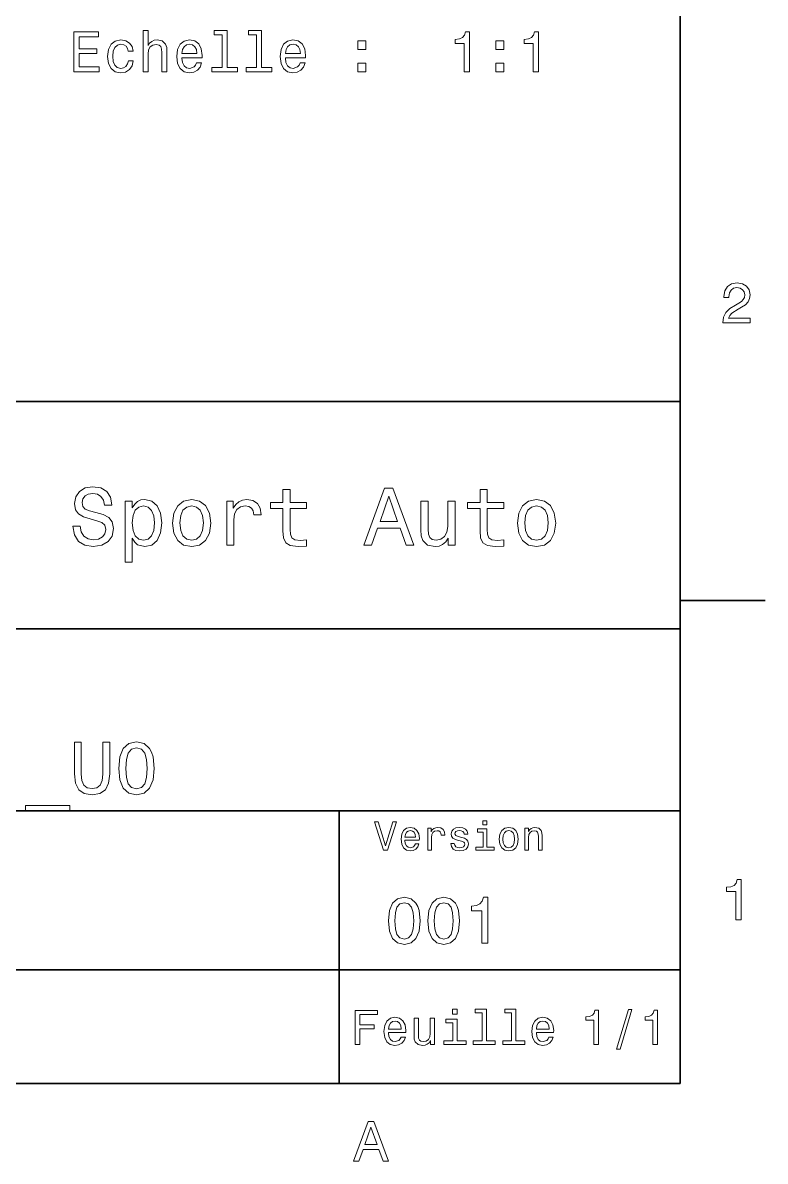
# Model space of a CAD drawing. Extents: x 0 to 297, y 0 to 210.
# Drawn here: x 229.2 to 294.5, y 3.2 to 103.3 of the extents above; entities that cross this region are included whole.
import ezdxf

# ---------------------------------------------------------------- set-up
doc = ezdxf.new("R2010")
doc.units = 0

msp = doc.modelspace()

# ---------------------------------------------------------------- linework, layer by layer
at = {"color": 7, "lineweight": 35}
for p, q in [((287, 10), (287, 200)), ((97, 70), (287, 70)), ((287, 70), (287, 10)), ((162, 50), (287, 50)), ((162, 34), (287, 34)), ((257, 10), (257, 34)), ((162, 20), (287, 20)), ((10, 10), (287, 10)), ((97, 10), (287, 10))]:
    msp.add_line(p, q, dxfattribs=at)
at = {"color": 7, "lineweight": 35, "ltscale": 0.1875}
msp.add_line((287, 52.5), (294.5, 52.5), dxfattribs=at)
at = {"color": 7, "lineweight": 13}
for points in [[(233.649231, 99.016754), (235.86824, 99.016754), (235.86824, 99.440384), (234.113205, 99.440384), (234.113205, 100.625542), (235.676605, 100.625542), (235.676605, 101.044128), (234.113205, 101.044128), (234.113205, 102.093124), (235.827896, 102.093124), (235.827896, 102.516754), (233.649231, 102.516754)], [(239.736404, 99.016754), (240.180206, 99.016754), (240.180206, 100.580154), (240.225601, 100.938225), (240.371841, 101.20047), (240.598801, 101.361855), (240.901382, 101.422371), (241.143463, 101.371941), (241.294754, 101.235771), (241.370407, 101.008827), (241.39563, 100.706238), (241.39563, 99.016754), (241.839432, 99.016754), (241.839432, 100.797012), (241.81926, 101.155083), (241.72847, 101.452637), (241.430923, 101.724968), (240.966949, 101.820786), (240.714783, 101.785484), (240.497925, 101.689667), (240.316376, 101.538368), (240.180206, 101.331596), (240.180206, 102.637794), (239.736404, 102.637794)], [(246.69101, 102.264595), (246.69101, 99.389954), (245.778183, 99.389954), (245.778183, 99.016754), (248.042603, 99.016754), (248.042603, 99.389954), (247.134811, 99.389954), (247.134811, 102.637794), (245.995041, 102.637794), (245.995041, 102.264595)], [(249.727036, 102.264595), (249.727036, 99.389954), (248.814209, 99.389954), (248.814209, 99.016754), (251.078613, 99.016754), (251.078613, 99.389954), (250.170837, 99.389954), (250.170837, 102.637794), (249.031067, 102.637794), (249.031067, 102.264595)], [(268.013794, 99.016754), (268.472717, 99.016754), (268.472717, 102.541969), (268.129761, 102.541969), (268.039001, 102.234337), (267.857422, 102.027557), (267.580048, 101.906525), (267.196777, 101.86618), (267.196777, 101.50811), (268.013794, 101.50811)], [(274.085815, 99.016754), (274.544739, 99.016754), (274.544739, 102.541969), (274.201813, 102.541969), (274.111023, 102.234337), (273.929474, 102.027557), (273.6521, 101.906525), (273.268829, 101.86618), (273.268829, 101.50811), (274.085815, 101.50811)], [(238.425156, 100.827271), (238.863922, 100.827271), (238.773148, 101.230728), (238.55629, 101.548454), (238.218384, 101.74514), (237.779633, 101.820786), (237.295486, 101.719925), (236.927322, 101.4375), (236.695343, 100.978569), (236.614639, 100.363297), (236.690292, 99.753067), (236.917236, 99.299171), (237.275299, 99.016754), (237.764496, 98.920937), (238.198212, 98.996582), (238.536118, 99.208397), (238.768097, 99.541252), (238.868973, 99.985054), (238.445343, 99.985054), (238.36969, 99.702637), (238.22847, 99.490814), (238.026749, 99.359695), (237.779633, 99.319351), (237.472, 99.384911), (237.250092, 99.586639), (237.113922, 99.914452), (237.068527, 100.378426), (237.113922, 100.832314), (237.255127, 101.160126), (237.482086, 101.361855), (237.779633, 101.432457), (238.04187, 101.38707), (238.238556, 101.27108), (238.36969, 101.079437)], [(243.160751, 100.242256), (244.935974, 100.242256), (244.94101, 100.449028), (244.860321, 101.028999), (244.638412, 101.462723), (244.2854, 101.724968), (243.816376, 101.820786), (243.357437, 101.719925), (243.00441, 101.4375), (242.777466, 100.978569), (242.696777, 100.373383), (242.77243, 99.753067), (242.999374, 99.299171), (243.347351, 99.016754), (243.801239, 98.920937), (244.194611, 98.986496), (244.51738, 99.157967), (244.75441, 99.430298), (244.890579, 99.793411), (244.451813, 99.793411), (244.361038, 99.591682), (244.229919, 99.440384), (243.85672, 99.319351), (243.56926, 99.374825), (243.352402, 99.551338), (243.211182, 99.838799), (243.160751, 100.227127)], [(243.160751, 100.615456), (243.216232, 100.96344), (243.352402, 101.220642), (243.559174, 101.376984), (243.831497, 101.432457), (244.098801, 101.376984), (244.305573, 101.220642), (244.431641, 100.96344), (244.477036, 100.615456)], [(252.268829, 100.242256), (254.044037, 100.242256), (254.049088, 100.449028), (253.968384, 101.028999), (253.74649, 101.462723), (253.393463, 101.724968), (252.924438, 101.820786), (252.465515, 101.719925), (252.112488, 101.4375), (251.885544, 100.978569), (251.80484, 100.373383), (251.880493, 99.753067), (252.107437, 99.299171), (252.455429, 99.016754), (252.909317, 98.920937), (253.302689, 98.986496), (253.625458, 99.157967), (253.862488, 99.430298), (253.998657, 99.793411), (253.559891, 99.793411), (253.469116, 99.591682), (253.337982, 99.440384), (252.964783, 99.319351), (252.677322, 99.374825), (252.460464, 99.551338), (252.31926, 99.838799), (252.268829, 100.227127)], [(252.268829, 100.615456), (252.324295, 100.96344), (252.460464, 101.220642), (252.667236, 101.376984), (252.939575, 101.432457), (253.206863, 101.376984), (253.413635, 101.220642), (253.539719, 100.96344), (253.585114, 100.615456)], [(258.648499, 100.973526), (259.344482, 100.973526), (259.344482, 101.724968), (258.648499, 101.724968)], [(270.792603, 100.973526), (271.488556, 100.973526), (271.488556, 101.724968), (270.792603, 101.724968)], [(258.648499, 99.016754), (259.344482, 99.016754), (259.344482, 99.768196), (258.648499, 99.768196)], [(270.792603, 99.016754), (271.488556, 99.016754), (271.488556, 99.768196), (270.792603, 99.768196)], [(290.76947, 76.916786), (293.175079, 76.916786), (293.175079, 77.350502), (291.273773, 77.350502), (291.3797, 77.587532), (291.561249, 77.784218), (292.121033, 78.142288), (292.418579, 78.293587), (292.751434, 78.510445), (292.988464, 78.762604), (293.124634, 79.060158), (293.175079, 79.398056), (293.089355, 79.821686), (292.852325, 80.154541), (292.489197, 80.366356), (292.020172, 80.442001), (291.536041, 80.35627), (291.167877, 80.119232), (290.930847, 79.740997), (290.850159, 79.241714), (290.850159, 79.171112), (291.309082, 79.171112), (291.309082, 79.211456), (291.354462, 79.554398), (291.490631, 79.806557), (291.707489, 79.967941), (291.994965, 80.023415), (292.287476, 79.972984), (292.504333, 79.846901), (292.645538, 79.650215), (292.695984, 79.403099), (292.660675, 79.171112), (292.56485, 78.974426), (292.403473, 78.802956), (292.181549, 78.651657), (291.884003, 78.490273), (291.389771, 78.177589), (291.041779, 77.844742), (290.835022, 77.441284), (290.76947, 76.931915)], [(234.20462, 59.030979), (233.548996, 59.030979), (233.693085, 58.267288), (234.053314, 57.70533), (234.608078, 57.366714), (235.357361, 57.244236), (236.099426, 57.359509), (236.654175, 57.67651), (237.007202, 58.17363), (237.136902, 58.82925), (237.028824, 59.420029), (236.726227, 59.801872), (236.236313, 60.054031), (235.580704, 60.241352), (235.018738, 60.378242), (234.651306, 60.536743), (234.442368, 60.767288), (234.377533, 61.127522), (234.442368, 61.451729), (234.629684, 61.696686), (234.917877, 61.862389), (235.314133, 61.920029), (235.71759, 61.84798), (236.034592, 61.653458), (236.24353, 61.32925), (236.344391, 60.889767), (237, 60.889767), (237, 60.904179), (236.884735, 61.581409), (236.546112, 62.085732), (236.01297, 62.402737), (235.292511, 62.510807), (234.644104, 62.402737), (234.139771, 62.100143), (233.815567, 61.631844), (233.700287, 61.026657), (233.793961, 60.486309), (234.067734, 60.118874), (234.5, 59.873917), (235.09079, 59.6866), (235.674362, 59.520893), (236.113831, 59.362389), (236.380402, 59.131844), (236.47406, 58.757202), (236.387619, 58.375359), (236.164276, 58.087173), (235.825653, 57.907059), (235.386169, 57.849422), (234.896255, 57.928673), (234.521622, 58.159222), (234.283875, 58.533859)], [(252.05043, 60.579971), (252.05043, 58.64193), (252.093658, 58.015129), (252.29538, 57.582851), (252.698853, 57.330688), (253.383286, 57.244236), (254.132568, 57.280258), (254.132568, 57.827808), (253.585022, 57.78458), (253.087891, 57.842216), (252.82132, 58.022331), (252.706055, 58.324928), (252.684448, 58.75), (252.684448, 60.579971), (254.132568, 60.579971), (254.132568, 61.120316), (252.684448, 61.120316), (252.684448, 62.251438), (252.05043, 62.251438), (252.05043, 61.120316), (250.955322, 61.120316), (250.955322, 60.579971)], [(259.175781, 57.381123), (259.838623, 57.381123), (260.364563, 58.850864), (262.360229, 58.850864), (262.886169, 57.381123), (263.563416, 57.381123), (261.733429, 62.388329), (260.998566, 62.388329)], [(269.399109, 60.579971), (269.399109, 58.64193), (269.442352, 58.015129), (269.644073, 57.582851), (270.047546, 57.330688), (270.731995, 57.244236), (271.481262, 57.280258), (271.481262, 57.827808), (270.933716, 57.78458), (270.436584, 57.842216), (270.170013, 58.022331), (270.054749, 58.324928), (270.033142, 58.75), (270.033142, 60.579971), (271.481262, 60.579971), (271.481262, 61.120316), (270.033142, 61.120316), (270.033142, 62.251438), (269.399109, 62.251438), (269.399109, 61.120316), (268.304016, 61.120316), (268.304016, 60.579971)], [(238.786743, 60.652016), (238.786743, 61.25), (238.15274, 61.25), (238.15274, 55.882565), (238.786743, 55.882565), (238.786743, 57.971901), (239.010101, 57.633286), (239.262253, 57.409943), (239.896271, 57.244236), (240.50145, 57.381123), (240.976959, 57.791786), (241.286743, 58.440201), (241.402023, 59.319164), (241.286743, 60.190922), (240.976959, 60.839336), (240.50145, 61.242794), (239.896271, 61.386887), (239.550446, 61.343658), (239.255051, 61.206772), (239.002899, 60.976223)], [(242.338623, 59.311958), (242.453888, 58.432995), (242.785309, 57.78458), (243.311249, 57.381123), (244.017303, 57.244236), (244.716141, 57.381123), (245.242081, 57.777374), (245.573486, 58.425793), (245.695969, 59.311958), (245.573486, 60.190922), (245.242081, 60.846542), (244.716141, 61.242794), (244.017303, 61.386887), (243.311249, 61.242794), (242.785309, 60.839336), (242.453888, 60.190922)], [(247.100861, 57.381123), (247.734863, 57.381123), (247.734863, 59.592937), (247.799713, 60.12608), (247.994232, 60.507923), (248.311249, 60.738472), (248.736313, 60.817722), (249.053314, 60.767288), (249.291077, 60.623199), (249.435165, 60.378242), (249.485596, 60.046829), (250.126801, 60.046829), (250.040344, 60.630402), (249.802597, 61.048271), (249.406342, 61.30043), (248.865997, 61.386887), (248.498566, 61.32925), (248.181549, 61.185158), (247.900574, 60.940201), (247.677246, 60.608788), (247.677246, 61.25), (247.100861, 61.25)], [(260.595093, 59.463257), (261.365997, 61.667866), (262.136902, 59.463257)], [(267.194519, 61.25), (266.560516, 61.25), (266.560516, 59.016571), (266.488464, 58.497837), (266.279541, 58.123196), (265.955322, 57.892651), (265.530243, 57.820602), (265.19165, 57.878242), (264.975494, 58.051151), (264.853027, 58.346542), (264.824219, 58.764408), (264.824219, 61.25), (264.190186, 61.25), (264.190186, 58.706772), (264.211792, 58.195244), (264.348694, 57.770172), (264.766571, 57.381123), (265.436584, 57.244236), (265.796814, 57.294666), (266.106628, 57.424351), (266.373199, 57.647694), (266.589325, 57.971901), (266.589325, 57.381123), (267.194519, 57.381123)], [(272.698853, 59.311958), (272.814117, 58.432995), (273.145508, 57.78458), (273.671448, 57.381123), (274.377502, 57.244236), (275.076355, 57.381123), (275.602295, 57.777374), (275.933716, 58.425793), (276.056183, 59.311958), (275.933716, 60.190922), (275.602295, 60.846542), (275.076355, 61.242794), (274.377502, 61.386887), (273.671448, 61.242794), (273.145508, 60.839336), (272.814117, 60.190922)], [(239.788193, 57.8134), (239.363129, 57.907059), (239.053314, 58.195244), (238.858795, 58.663544), (238.793945, 59.319164), (238.858795, 59.967579), (239.053314, 60.435879), (239.363129, 60.716858), (239.788193, 60.817722), (240.177246, 60.716858), (240.48703, 60.428673), (240.681564, 59.960373), (240.753601, 59.319164), (240.681564, 58.67075), (240.48703, 58.195244), (240.177246, 57.907059)], [(242.98703, 59.319164), (243.05188, 59.967579), (243.253601, 60.435879), (243.57782, 60.72406), (244.017303, 60.824928), (244.449585, 60.72406), (244.773773, 60.443081), (244.97551, 59.967579), (245.047546, 59.319164), (244.97551, 58.663544), (244.773773, 58.188038), (244.449585, 57.899853), (244.017303, 57.806194), (243.57782, 57.899853), (243.253601, 58.188038), (243.05188, 58.663544)], [(273.34726, 59.319164), (273.412109, 59.967579), (273.613831, 60.435879), (273.938019, 60.72406), (274.377502, 60.824928), (274.809784, 60.72406), (275.134003, 60.443081), (275.335724, 59.967579), (275.407776, 59.319164), (275.335724, 58.663544), (275.134003, 58.188038), (274.809784, 57.899853), (274.377502, 57.806194), (273.938019, 57.899853), (273.613831, 58.188038), (273.412109, 58.663544)], [(233.708939, 37.242073), (233.799713, 36.431557), (234.085022, 35.854465), (234.56485, 35.523773), (235.258652, 35.407059), (235.945969, 35.523773), (236.425797, 35.854465), (236.71109, 36.425072), (236.808365, 37.242073), (236.808365, 40.030258), (236.205338, 40.030258), (236.205338, 37.209652), (236.146973, 36.658501), (235.971909, 36.262966), (235.67363, 36.029537), (235.258652, 35.951729), (234.830688, 36.029537), (234.532425, 36.262966), (234.357346, 36.652016), (234.305481, 37.209652), (234.305481, 40.030258), (233.708939, 40.030258)], [(237.599426, 37.728386), (237.696686, 36.710373), (238.00145, 35.98415), (238.487762, 35.543228), (239.162109, 35.400574), (239.829971, 35.543228), (240.316284, 35.98415), (240.614563, 36.710373), (240.718307, 37.728386), (240.614563, 38.739914), (240.491364, 39.14193), (240.316284, 39.472622), (239.829971, 39.913544), (239.162109, 40.062679), (238.487762, 39.913544), (238.00145, 39.466137), (237.696686, 38.739914)], [(238.221909, 37.728386), (238.273773, 38.512966), (238.435883, 39.077087), (238.727661, 39.40778), (239.162109, 39.524494), (239.590057, 39.40778), (239.881851, 39.077087), (240.043945, 38.512966), (240.095825, 37.728386), (240.043945, 36.937317), (239.881851, 36.373199), (239.590057, 36.042507), (239.162109, 35.932274), (238.727661, 36.042507), (238.435883, 36.373199), (238.273773, 36.937317)], [(229.403458, 34.453888), (229.403458, 34), (233.306915, 34), (233.306915, 34.453888)], [(269.992798, 33.117435), (269.657776, 33.117435), (269.657776, 32.757202), (269.992798, 32.757202)], [(261.71109, 33.03458), (261.08429, 30.905619), (260.439484, 33.03458), (260.09726, 33.03458), (260.904175, 30.530979), (261.264404, 30.530979), (262.053314, 33.03458)], [(262.784576, 31.40634), (264.052582, 31.40634), (264.056183, 31.554033), (263.998566, 31.9683), (263.840057, 32.278099), (263.587891, 32.465416), (263.252869, 32.533859), (262.925079, 32.461815), (262.672913, 32.260086), (262.510803, 31.932276), (262.453156, 31.5), (262.507202, 31.056915), (262.669312, 30.732708), (262.917877, 30.530979), (263.242065, 30.462536), (263.523041, 30.509365), (263.753601, 30.631844), (263.922913, 30.826368), (264.020172, 31.085733), (263.706787, 31.085733), (263.641937, 30.941643), (263.548279, 30.833572), (263.281708, 30.747118), (263.076355, 30.786743), (262.921478, 30.912823), (262.820618, 31.118155), (262.784576, 31.395533)], [(262.784576, 31.672911), (262.824219, 31.921469), (262.921478, 32.105186), (263.069153, 32.216858), (263.263702, 32.256485), (263.45462, 32.216858), (263.602295, 32.105186), (263.692352, 31.921469), (263.724792, 31.672911)], [(264.794678, 30.530979), (265.111664, 30.530979), (265.111664, 31.636887), (265.144104, 31.903458), (265.241364, 32.094379), (265.399841, 32.209652), (265.612396, 32.249279), (265.770905, 32.224064), (265.889771, 32.152016), (265.961823, 32.029537), (265.98703, 31.863832), (266.307648, 31.863832), (266.264404, 32.155621), (266.145538, 32.364552), (265.947418, 32.490635), (265.677246, 32.533859), (265.49353, 32.505043), (265.335022, 32.432995), (265.194519, 32.310516), (265.082855, 32.144814), (265.082855, 32.465416), (264.794678, 32.465416)], [(267.791779, 31.658501), (267.485596, 31.730547), (267.258636, 31.8134), (267.182983, 31.982708), (267.20462, 32.101585), (267.280273, 32.188038), (267.40274, 32.242073), (267.579254, 32.263687), (267.748566, 32.242073), (267.881836, 32.177231), (267.968292, 32.079971), (268.004333, 31.950287), (268.314117, 31.950287), (268.314117, 31.957493), (268.260101, 32.191643), (268.112396, 32.375359), (267.881836, 32.490635), (267.579254, 32.533859), (267.273041, 32.490635), (267.049713, 32.371758), (266.90921, 32.195244), (266.865997, 31.971901), (266.898407, 31.755764), (266.999268, 31.604465), (267.164978, 31.496397), (267.406342, 31.420748), (267.759369, 31.334293), (267.975494, 31.244236), (268.033142, 31.17219), (268.054749, 31.064121), (268.022339, 30.930836), (267.935883, 30.829971), (267.79538, 30.765129), (267.608063, 30.743515), (267.409943, 30.765129), (267.265839, 30.840778), (267.168579, 30.963255), (267.128967, 31.132565), (266.822754, 31.132565), (266.873199, 30.844379), (267.020905, 30.635447), (267.255035, 30.509365), (267.579254, 30.462536), (267.917877, 30.509365), (268.166412, 30.635447), (268.317719, 30.837175), (268.371765, 31.100143), (268.332123, 31.327089), (268.220459, 31.481987), (268.036743, 31.582851)], [(269.981995, 30.79755), (269.981995, 32.400574), (269.167877, 32.400574), (269.167877, 32.130402), (269.664978, 32.130402), (269.664978, 30.79755), (269.016571, 30.79755), (269.016571, 30.530979), (270.637604, 30.530979), (270.637604, 30.79755)], [(271.087891, 31.496397), (271.145538, 31.056915), (271.311249, 30.732708), (271.574219, 30.530979), (271.927246, 30.462536), (272.276672, 30.530979), (272.539612, 30.729107), (272.705322, 31.053314), (272.766571, 31.496397), (272.705322, 31.935879), (272.539612, 32.263687), (272.276672, 32.461815), (271.927246, 32.533859), (271.574219, 32.461815), (271.311249, 32.260086), (271.145538, 31.935879)], [(271.412109, 31.5), (271.444519, 31.824207), (271.54538, 32.058357), (271.707489, 32.20245), (271.927246, 32.25288), (272.143372, 32.20245), (272.305481, 32.061958), (272.406342, 31.824207), (272.442352, 31.5), (272.406342, 31.17219), (272.305481, 30.934437), (272.143372, 30.790344), (271.927246, 30.743515), (271.707489, 30.790344), (271.54538, 30.934437), (271.444519, 31.17219)], [(273.350159, 30.530979), (273.667145, 30.530979), (273.667145, 31.647694), (273.699554, 31.903458), (273.804047, 32.090778), (273.966125, 32.206051), (274.182281, 32.249279), (274.355194, 32.213257), (274.463257, 32.115993), (274.517303, 31.95389), (274.535309, 31.737751), (274.535309, 30.530979), (274.852295, 30.530979), (274.852295, 31.802593), (274.837891, 32.058357), (274.773041, 32.270893), (274.560516, 32.465416), (274.229095, 32.533859), (274.04538, 32.508644), (273.890503, 32.440201), (273.757202, 32.324928), (273.65274, 32.170029), (273.65274, 32.465416), (273.350159, 32.465416)], [(291.909241, 24.416786), (292.368164, 24.416786), (292.368164, 27.942001), (292.025208, 27.942001), (291.934448, 27.634365), (291.752899, 27.427593), (291.475525, 27.306557), (291.092224, 27.266211), (291.092224, 26.90814), (291.909241, 26.90814)], [(261.345825, 24.314121), (261.432281, 23.409224), (261.703156, 22.763689), (262.135437, 22.371759), (262.734863, 22.244957), (263.328522, 22.371759), (263.760803, 22.763689), (264.02594, 23.409224), (264.118164, 24.314121), (264.02594, 25.213257), (263.916412, 25.570606), (263.760803, 25.864553), (263.328522, 26.256485), (262.734863, 26.38905), (262.135437, 26.256485), (261.703156, 25.858791), (261.432281, 25.213257)], [(264.815552, 24.314121), (264.902008, 23.409224), (265.172913, 22.763689), (265.605194, 22.371759), (266.20462, 22.244957), (266.798279, 22.371759), (267.23056, 22.763689), (267.495667, 23.409224), (267.587891, 24.314121), (267.495667, 25.213257), (267.386169, 25.570606), (267.23056, 25.864553), (266.798279, 26.256485), (266.20462, 26.38905), (265.605194, 26.256485), (265.172913, 25.858791), (264.902008, 25.213257)], [(269.570618, 22.360231), (270.095093, 22.360231), (270.095093, 26.38905), (269.703156, 26.38905), (269.599426, 26.037464), (269.391937, 25.801153), (269.074921, 25.662825), (268.636902, 25.616714), (268.636902, 25.207493), (269.570618, 25.207493)], [(261.899139, 24.314121), (261.945251, 25.011528), (262.089325, 25.51297), (262.348694, 25.806917), (262.734863, 25.910664), (263.115265, 25.806917), (263.374634, 25.51297), (263.518738, 25.011528), (263.56485, 24.314121), (263.518738, 23.610952), (263.374634, 23.10951), (263.115265, 22.815563), (262.734863, 22.717581), (262.348694, 22.815563), (262.089325, 23.10951), (261.945251, 23.610952)], [(265.368866, 24.314121), (265.414978, 25.011528), (265.559082, 25.51297), (265.818451, 25.806917), (266.20462, 25.910664), (266.585022, 25.806917), (266.844391, 25.51297), (266.988464, 25.011528), (267.034576, 24.314121), (266.988464, 23.610952), (266.844391, 23.10951), (266.585022, 22.815563), (266.20462, 22.717581), (265.818451, 22.815563), (265.559082, 23.10951), (265.414978, 23.610952)], [(258.414978, 13.428675), (258.817017, 13.428675), (258.817017, 14.807637), (260.079254, 14.807637), (260.079254, 15.166427), (258.817017, 15.166427), (258.817017, 16.065563), (260.368866, 16.065563), (260.368866, 16.428675), (258.414978, 16.428675)], [(267.389038, 16.532421), (266.98703, 16.532421), (266.98703, 16.100145), (267.389038, 16.100145)], [(269.572052, 16.212536), (269.572052, 13.748559), (268.789612, 13.748559), (268.789612, 13.428675), (270.73056, 13.428675), (270.73056, 13.748559), (269.952454, 13.748559), (269.952454, 16.532421), (268.975494, 16.532421), (268.975494, 16.212536)], [(272.174347, 16.212536), (272.174347, 13.748559), (271.391937, 13.748559), (271.391937, 13.428675), (273.332855, 13.428675), (273.332855, 13.748559), (272.554749, 13.748559), (272.554749, 16.532421), (271.57782, 16.532421), (271.57782, 16.212536)], [(279.416443, 13.428675), (279.809814, 13.428675), (279.809814, 16.450289), (279.515839, 16.450289), (279.438049, 16.1866), (279.28241, 16.009367), (279.044678, 15.905621), (278.716125, 15.871038), (278.716125, 15.564121), (279.416443, 15.564121)], [(281.42218, 13.026657), (281.720459, 13.026657), (282.766571, 16.510807), (282.463989, 16.510807)], [(284.621033, 13.428675), (285.014404, 13.428675), (285.014404, 16.450289), (284.720459, 16.450289), (284.642639, 16.1866), (284.48703, 16.009367), (284.249268, 15.905621), (283.920746, 15.871038), (283.920746, 15.564121), (284.621033, 15.564121)], [(261.341492, 14.479107), (262.863098, 14.479107), (262.867432, 14.656341), (262.798279, 15.153459), (262.608063, 15.525217), (262.305481, 15.75), (261.903473, 15.832133), (261.510101, 15.745678), (261.207489, 15.503603), (261.01297, 15.110231), (260.943817, 14.591499), (261.008636, 14.059798), (261.203156, 13.67075), (261.501434, 13.428675), (261.890503, 13.346542), (262.227661, 13.402739), (262.504333, 13.549712), (262.707489, 13.783141), (262.824219, 14.09438), (262.44812, 14.09438), (262.370331, 13.92147), (262.257935, 13.791787), (261.938049, 13.688041), (261.69165, 13.735591), (261.505768, 13.886888), (261.384735, 14.133286), (261.341492, 14.466139)], [(261.341492, 14.798992), (261.389038, 15.097262), (261.505768, 15.317724), (261.682983, 15.45173), (261.916412, 15.49928), (262.145538, 15.45173), (262.322754, 15.317724), (262.430847, 15.097262), (262.469727, 14.798992)], [(265.400574, 15.75), (265.020172, 15.75), (265.020172, 14.409943), (264.976959, 14.098703), (264.851593, 13.873919), (264.657074, 13.735591), (264.402008, 13.692364), (264.198853, 13.726946), (264.069153, 13.830692), (263.995667, 14.007925), (263.978394, 14.258646), (263.978394, 15.75), (263.597992, 15.75), (263.597992, 14.224064), (263.610962, 13.917148), (263.693085, 13.662104), (263.943817, 13.428675), (264.345825, 13.346542), (264.561951, 13.376801), (264.747833, 13.454611), (264.907776, 13.588617), (265.037476, 13.783141), (265.037476, 13.428675), (265.400574, 13.428675)], [(267.376068, 13.748559), (267.376068, 15.672191), (266.399139, 15.672191), (266.399139, 15.347983), (266.995667, 15.347983), (266.995667, 13.748559), (266.21759, 13.748559), (266.21759, 13.428675), (268.162811, 13.428675), (268.162811, 13.748559)], [(274.353027, 14.479107), (275.874634, 14.479107), (275.878967, 14.656341), (275.809814, 15.153459), (275.619598, 15.525217), (275.317017, 15.75), (274.914978, 15.832133), (274.521606, 15.745678), (274.219025, 15.503603), (274.024506, 15.110231), (273.955322, 14.591499), (274.020172, 14.059798), (274.214691, 13.67075), (274.51297, 13.428675), (274.902008, 13.346542), (275.239197, 13.402739), (275.515839, 13.549712), (275.719025, 13.783141), (275.835724, 14.09438), (275.459656, 14.09438), (275.381836, 13.92147), (275.26944, 13.791787), (274.949554, 13.688041), (274.703186, 13.735591), (274.517303, 13.886888), (274.39624, 14.133286), (274.353027, 14.466139)], [(274.353027, 14.798992), (274.400574, 15.097262), (274.517303, 15.317724), (274.694519, 15.45173), (274.927948, 15.49928), (275.157074, 15.45173), (275.33429, 15.317724), (275.442352, 15.097262), (275.481262, 14.798992)], [(258.266846, 3.166787), (258.730835, 3.166787), (259.098999, 4.195605), (260.495972, 4.195605), (260.864105, 3.166787), (261.338165, 3.166787), (260.05719, 6.67183), (259.542786, 6.67183)], [(259.260376, 4.624279), (259.799988, 6.167507), (260.33963, 4.624279)]]:
    msp.add_lwpolyline(points, close=True, dxfattribs=at)

doc.saveas('drawing.dxf')
